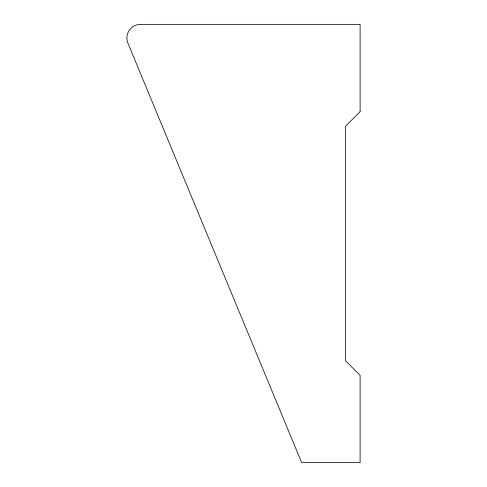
<?xml version="1.0" encoding="UTF-8"?>
<svg xmlns="http://www.w3.org/2000/svg" width="487" height="487" viewBox="0 0 487 487"><rect width="100%" height="100%" fill="white"/><g stroke="black" fill="none" stroke-linecap="round" stroke-linejoin="round"><path stroke-width="0.73" d="M360.112 111.645L345.502 126.255L345.502 360.745L360.112 375.355L360.112 462.65L301.672 462.65L128.41 44.341A13.703 13.703 0 0 1 140.962 24.35L360.112 24.35L360.112 111.645"/></g></svg>
